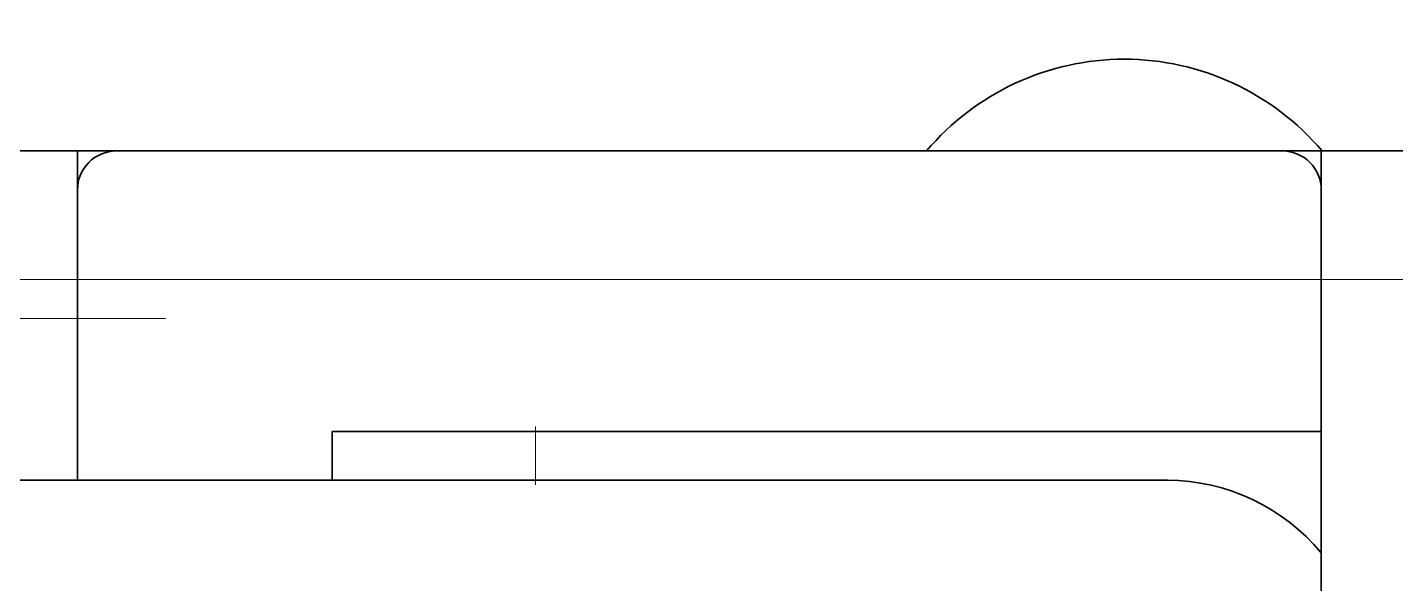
# Model space of a CAD drawing. Extents: x 23 to 417, y 3 to 294.
# Drawn here: x 144.927 to 147.04, y 97.343 to 98.201 of the extents above; entities that cross this region are included whole.
import ezdxf

# ---------------------------------------------------------------- set-up
doc = ezdxf.new("R2010")
doc.units = 0
doc.linetypes.add('DASHDOT', pattern=[18.5, 12, -3, 0.5, -3])
doc.layers.get('0').update_dxf_attribs({"lineweight": 13})

# ---------------------------------------------------------------- blocks, each defined once
blk = doc.blocks.new('BLOCK4513')
at = {"color": 7, "linetype": 'DASHDOT', "lineweight": 13, "ltscale": 0.13}
for p, q in [((19.7, -5.2), (19.7, -10.4)), ((22.3, -7.8), (17.1, -7.8))]:
    blk.add_line(p, q, dxfattribs=at)
blk = doc.blocks.new('BLOCK4554')
at = {"color": 7, "lineweight": 35, "ltscale": 0.025}
for p, q in [((20.62, -6.508), (21.62, -6.508)), ((20.62, -6.508), (21.62, -6.508)), ((32.22, -6.508), (31.22, -6.508)), ((32.22, -6.508), (31.22, -6.508))]:
    blk.add_line(p, q, dxfattribs=at)
at = {"color": 7, "lineweight": 35, "ltscale": 0.063506}
blk.add_line((21.62, -6.508), (21.62, -9.048), dxfattribs=at)
blk.add_line((21.62, -6.508), (21.62, -9.048), dxfattribs=at)
at = {"color": 7, "lineweight": 35, "ltscale": 0.24}
blk.add_line((31.22, -6.508), (21.62, -6.508), dxfattribs=at)
blk.add_line((31.22, -6.508), (21.62, -6.508), dxfattribs=at)
at = {"color": 7, "lineweight": 35, "ltscale": 0.225}
for p, q in [((30.92, -6.508), (21.92, -6.508)), ((21.92, -6.508), (30.92, -6.508))]:
    blk.add_line(p, q, dxfattribs=at)
at = {"color": 7, "lineweight": 35}
blk.add_line((31.22, -6.508), (31.22, -63.508), dxfattribs=at)
at = {"color": 7, "lineweight": 35, "ltscale": 0.04}
blk.add_line((32.82, -6.508), (31.22, -6.508), dxfattribs=at)
at = {"color": 7, "lineweight": 35, "ltscale": 0.007441}
blk.add_line((31.22, -6.508), (31.22, -6.805), dxfattribs=at)
blk.add_line((31.22, -6.508), (31.22, -6.805), dxfattribs=at)
at = {"color": 7, "lineweight": 35, "ltscale": 0.056005}
for p, q in [((21.62, -6.808), (21.62, -9.048)), ((21.62, -9.048), (21.62, -6.808))]:
    blk.add_line(p, q, dxfattribs=at)
at = {"color": 7, "lineweight": 35, "ltscale": 0.0225}
for p, q in [((31.22, -7.708), (31.22, -6.808)), ((31.22, -6.808), (31.22, -7.708))]:
    blk.add_line(p, q, dxfattribs=at)
at = {"color": 7, "lineweight": 35, "ltscale": 0.016625}
for p, q in [((31.22, -8.673), (31.22, -8.008)), ((31.22, -8.008), (31.22, -8.673))]:
    blk.add_line(p, q, dxfattribs=at)
at = {"color": 7, "lineweight": 35, "ltscale": 0.00938}
blk.add_line((23.585, -8.673), (23.585, -9.048), dxfattribs=at)
blk.add_line((23.585, -8.673), (23.585, -9.048), dxfattribs=at)
at = {"color": 7, "lineweight": 35, "ltscale": 0.03925}
blk.add_line((23.585, -8.673), (25.155, -8.673), dxfattribs=at)
blk.add_line((23.585, -8.673), (25.155, -8.673), dxfattribs=at)
at = {"color": 7, "lineweight": 35, "ltscale": 0.151626}
blk.add_line((31.22, -8.673), (25.155, -8.673), dxfattribs=at)
blk.add_line((31.22, -8.673), (25.155, -8.673), dxfattribs=at)
at = {"color": 7, "lineweight": 35, "ltscale": 0.03425}
blk.add_line((27.785, -8.673), (29.155, -8.673), dxfattribs=at)
blk.add_line((27.785, -8.673), (29.155, -8.673), dxfattribs=at)
at = {"color": 7, "lineweight": 35, "ltscale": 0.051626}
blk.add_line((31.22, -8.673), (29.155, -8.673), dxfattribs=at)
blk.add_line((31.22, -8.673), (29.155, -8.673), dxfattribs=at)
at = {"color": 7, "lineweight": 35, "ltscale": 0.23}
blk.add_line((20.833, -9.048), (30.033, -9.048), dxfattribs=at)
at = {"color": 7, "lineweight": 35}
for centre, radius, start, end in [((29.7, -7.8), 2, 40.2412, 139.7594), ((21.92, -6.808), 0.3, 90, 180), ((21.92, -6.808), 0.3, 90, 180), ((30.92, -6.808), 0.3, 360, 450), ((30.92, -6.808), 0.3, 360, 450), ((30.023, -10.602), 1.555, 39.732, 89.6088)]:
    blk.add_arc(centre, radius, start, end, dxfattribs=at)

msp = doc.modelspace()

# ---------------------------------------------------------------- linework, layer by layer
at = {"color": 7, "linetype": 'DASHDOT', "lineweight": 13}
msp.add_line((173.5379, 97.8119), (127.443, 97.8119), dxfattribs=at)
at = {"color": 7, "linetype": 'DASHDOT', "lineweight": 13, "ltscale": 0.002251}
msp.add_line((145.7117, 97.4948), (145.7117, 97.5848), dxfattribs=at)

# ---------------------------------------------------------------- block references
at = {"lineweight": 0, "xscale": 0.2, "yscale": 0.2, "zscale": 0.2}
for name in ['BLOCK4554', 'BLOCK4513']:
    msp.add_blockref(name, (140.6807, 99.3118), dxfattribs=at)

doc.saveas('drawing.dxf')
